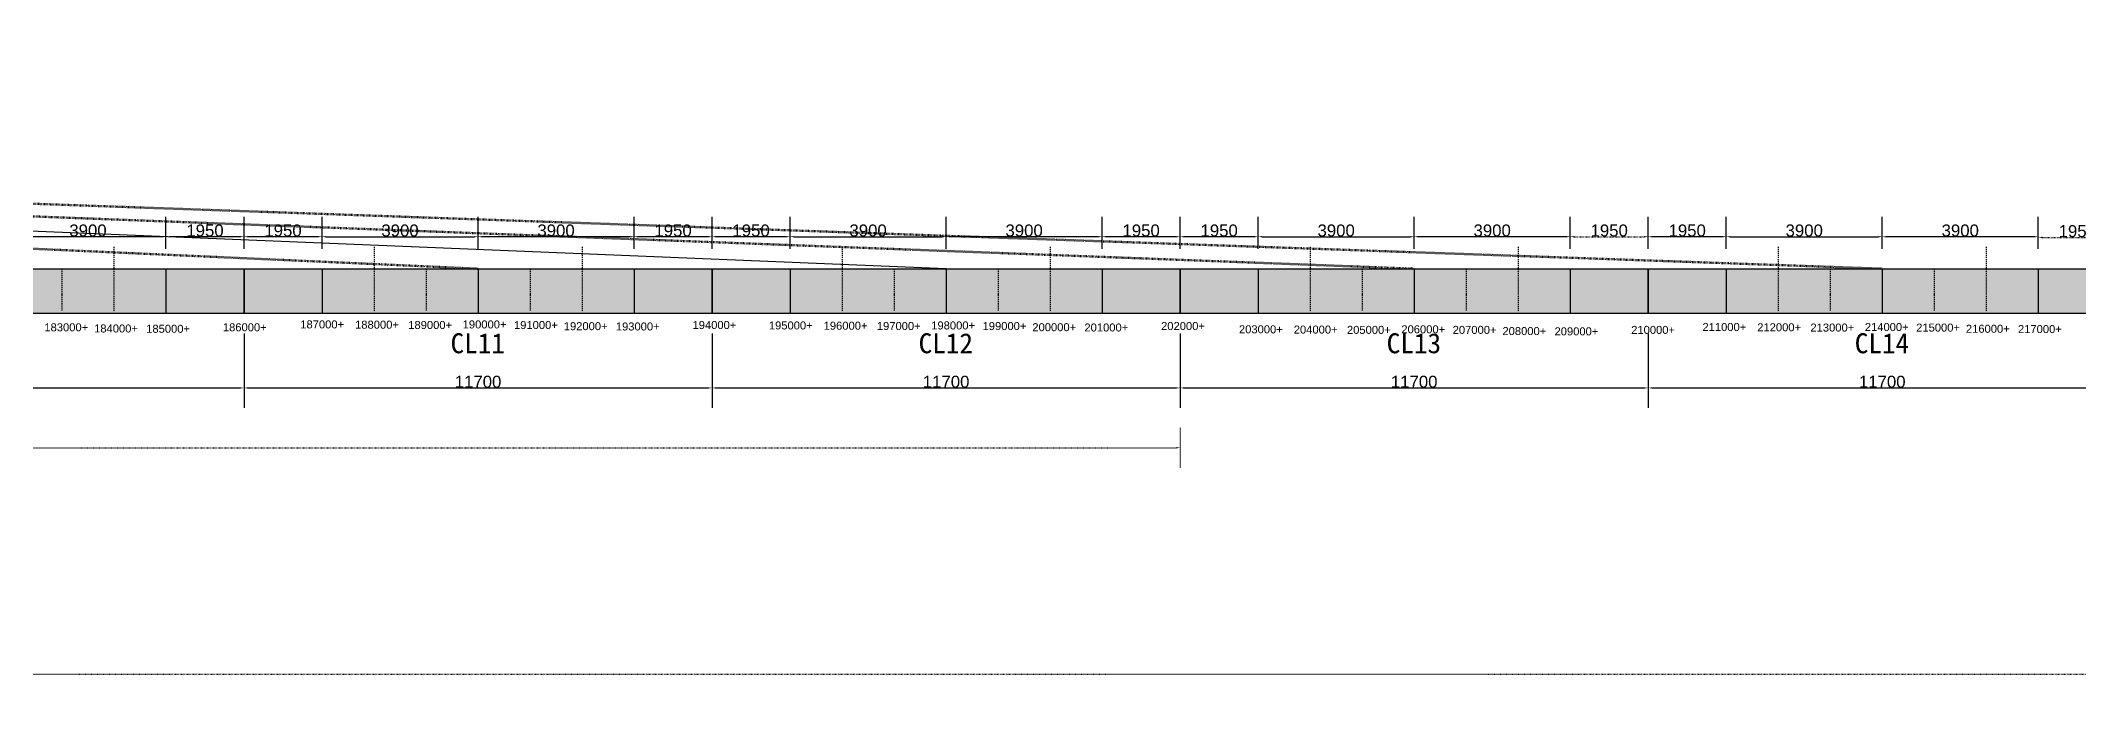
# Model space of a CAD drawing. Header units: millimetres. Extents: x -150378 to 490000, y -63094 to 58178.
# Drawn here: x 116169 to 167099, y -10635 to 5697 of the extents above; entities that cross this region are included whole.
import ezdxf

# ---------------------------------------------------------------- set-up
doc = ezdxf.new("R2010")
doc.units = ezdxf.units.MM
doc.header["$PDMODE"] = 3
doc.header["$PDSIZE"] = 200
doc.linetypes.add('ACAD_ISO03W100', pattern=[30, 12, -18])
doc.linetypes.add('DASHDOTX2', pattern=[50.8, 25.4, -12.7, 0, -12.7])
doc.styles.get("Standard").update_dxf_attribs({"font": 'arial.ttf'})
doc.dimstyles.new('ISO-25', dxfattribs={"dimtxt": 300, "dimasz": 100, "dimexe": 500, "dimexo": 500, "dimtad": 1, "dimtxsty": 'Standard', "dimcen": 2.5, "dimadec": 0, "dimazin": 0, "dimtfac": 1, "dimtmove": 0, "dimatfit": 3, "dimfxl": 1, "dimarcsym": 0})

# ---------------------------------------------------------------- blocks, each defined once
blk = doc.blocks.new('*D101')
at = {"color": 0, "lineweight": -2, "transparency": 16777216}
for p, q in [((109550, -1619), (109550, -3480)), ((121250, -1619), (121250, -3480)), ((109650, -2980), (121150, -2980))]:
    blk.add_line(p, q, dxfattribs=at)
at = {"color": 0, "transparency": 16777216}
for points in [[(109650, -2964), (109650, -2997), (109550, -2980)], [(121150, -2964), (121150, -2997), (121250, -2980)]]:
    blk.add_solid(points, dxfattribs=at)
at = {"layer": 'Defpoints', "color": 0, "transparency": 16777216}
for p in [(109550, -1119), (121250, -1119), (121250, -2980)]:
    blk.add_point(p, dxfattribs=at)
at = {"color": 0, "transparency": 16777216, "insert": (115400, -2827), "char_height": 300, "attachment_point": 5}
blk.add_mtext('11700', dxfattribs=at)
blk = doc.blocks.new('*D102')
at = {"color": 0, "lineweight": -2, "transparency": 16777216}
for p, q in [((115400, 500), (115400, 1299)), ((119300, 500), (119300, 1299)), ((119200, 799), (115500, 799))]:
    blk.add_line(p, q, dxfattribs=at)
at = {"color": 0, "transparency": 16777216}
for points in [[(115500, 816), (115500, 782), (115400, 799)], [(119200, 816), (119200, 782), (119300, 799)]]:
    blk.add_solid(points, dxfattribs=at)
at = {"layer": 'Defpoints', "color": 0, "transparency": 16777216}
for p in [(115400, 799), (115400, 0), (119300, 0)]:
    blk.add_point(p, dxfattribs=at)
at = {"color": 0, "transparency": 16777216, "insert": (117350, 953), "char_height": 300, "attachment_point": 5}
blk.add_mtext('3900', dxfattribs=at)
blk = doc.blocks.new('*D105')
at = {"color": 0, "lineweight": -2, "transparency": 16777216}
for p, q in [((119300, 500), (119300, 1299)), ((121250, 500), (121250, 1299)), ((121150, 799), (119400, 799))]:
    blk.add_line(p, q, dxfattribs=at)
at = {"color": 0, "transparency": 16777216}
for points in [[(119400, 816), (119400, 782), (119300, 799)], [(121150, 816), (121150, 782), (121250, 799)]]:
    blk.add_solid(points, dxfattribs=at)
at = {"layer": 'Defpoints', "color": 0, "transparency": 16777216}
for p in [(119300, 799), (119300, 0), (121250, 0)]:
    blk.add_point(p, dxfattribs=at)
at = {"color": 0, "transparency": 16777216, "insert": (120275, 953), "char_height": 300, "attachment_point": 5}
blk.add_mtext('1950', dxfattribs=at)
blk = doc.blocks.new('*D106')
at = {"color": 0, "lineweight": -2, "transparency": 16777216}
for p, q in [((121250, -1619), (121250, -3480)), ((132950, -1619), (132950, -3480)), ((121350, -2980), (132850, -2980))]:
    blk.add_line(p, q, dxfattribs=at)
at = {"color": 0, "transparency": 16777216}
for points in [[(121350, -2964), (121350, -2997), (121250, -2980)], [(132850, -2964), (132850, -2997), (132950, -2980)]]:
    blk.add_solid(points, dxfattribs=at)
at = {"layer": 'Defpoints', "color": 0, "transparency": 16777216}
for p in [(121250, -1119), (132950, -1119), (132950, -2980)]:
    blk.add_point(p, dxfattribs=at)
at = {"color": 0, "transparency": 16777216, "insert": (127100, -2827), "char_height": 300, "attachment_point": 5}
blk.add_mtext('11700', dxfattribs=at)
blk = doc.blocks.new('*D107')
at = {"color": 0, "lineweight": -2, "transparency": 16777216}
for p, q in [((127100, 500), (127100, 1299)), ((131000, 500), (131000, 1299)), ((130900, 799), (127200, 799))]:
    blk.add_line(p, q, dxfattribs=at)
at = {"color": 0, "transparency": 16777216}
for points in [[(127200, 816), (127200, 782), (127100, 799)], [(130900, 816), (130900, 782), (131000, 799)]]:
    blk.add_solid(points, dxfattribs=at)
at = {"layer": 'Defpoints', "color": 0, "transparency": 16777216}
for p in [(127100, 799), (127100, 0), (131000, 0)]:
    blk.add_point(p, dxfattribs=at)
at = {"color": 0, "transparency": 16777216, "insert": (129050, 953), "char_height": 300, "attachment_point": 5}
blk.add_mtext('3900', dxfattribs=at)
blk = doc.blocks.new('*D108')
at = {"color": 0, "lineweight": -2, "transparency": 16777216}
for p, q in [((121250, 500), (121250, 1299)), ((123200, 500), (123200, 1299)), ((123100, 799), (121350, 799))]:
    blk.add_line(p, q, dxfattribs=at)
at = {"color": 0, "transparency": 16777216}
for points in [[(121350, 816), (121350, 782), (121250, 799)], [(123100, 816), (123100, 782), (123200, 799)]]:
    blk.add_solid(points, dxfattribs=at)
at = {"layer": 'Defpoints', "color": 0, "transparency": 16777216}
for p in [(121250, 799), (121250, 0), (123200, 0)]:
    blk.add_point(p, dxfattribs=at)
at = {"color": 0, "transparency": 16777216, "insert": (122225, 953), "char_height": 300, "attachment_point": 5}
blk.add_mtext('1950', dxfattribs=at)
blk = doc.blocks.new('*D109')
at = {"color": 0, "lineweight": -2, "transparency": 16777216}
for p, q in [((123200, 500), (123200, 1299)), ((127100, 500), (127100, 1299)), ((123300, 799), (127000, 799))]:
    blk.add_line(p, q, dxfattribs=at)
at = {"color": 0, "transparency": 16777216}
for points in [[(123300, 816), (123300, 782), (123200, 799)], [(127000, 816), (127000, 782), (127100, 799)]]:
    blk.add_solid(points, dxfattribs=at)
at = {"layer": 'Defpoints', "color": 0, "transparency": 16777216}
for p in [(127100, 799), (123200, 0), (127100, 0)]:
    blk.add_point(p, dxfattribs=at)
at = {"color": 0, "transparency": 16777216, "insert": (125150, 953), "char_height": 300, "attachment_point": 5}
blk.add_mtext('3900', dxfattribs=at)
blk = doc.blocks.new('*D110')
at = {"color": 0, "lineweight": -2, "transparency": 16777216}
for p, q in [((131000, 500), (131000, 1299)), ((132950, 500), (132950, 1299)), ((132850, 799), (131100, 799))]:
    blk.add_line(p, q, dxfattribs=at)
at = {"color": 0, "transparency": 16777216}
for points in [[(131100, 816), (131100, 782), (131000, 799)], [(132850, 816), (132850, 782), (132950, 799)]]:
    blk.add_solid(points, dxfattribs=at)
at = {"layer": 'Defpoints', "color": 0, "transparency": 16777216}
for p in [(131000, 799), (131000, 0), (132950, 0)]:
    blk.add_point(p, dxfattribs=at)
at = {"color": 0, "transparency": 16777216, "insert": (131975, 953), "char_height": 300, "attachment_point": 5}
blk.add_mtext('1950', dxfattribs=at)
blk = doc.blocks.new('*D111')
at = {"color": 0, "lineweight": -2, "transparency": 16777216}
for p, q in [((132950, -1619), (132950, -3480)), ((144650, -1619), (144650, -3480)), ((133050, -2980), (144550, -2980))]:
    blk.add_line(p, q, dxfattribs=at)
at = {"color": 0, "transparency": 16777216}
for points in [[(133050, -2964), (133050, -2997), (132950, -2980)], [(144550, -2964), (144550, -2997), (144650, -2980)]]:
    blk.add_solid(points, dxfattribs=at)
at = {"layer": 'Defpoints', "color": 0, "transparency": 16777216}
for p in [(132950, -1119), (144650, -1119), (144650, -2980)]:
    blk.add_point(p, dxfattribs=at)
at = {"color": 0, "transparency": 16777216, "insert": (138800, -2827), "char_height": 300, "attachment_point": 5}
blk.add_mtext('11700', dxfattribs=at)
blk = doc.blocks.new('*D112')
at = {"color": 0, "lineweight": -2, "transparency": 16777216}
for p, q in [((138800, 500), (138800, 1299)), ((142700, 500), (142700, 1299)), ((142600, 799), (138900, 799))]:
    blk.add_line(p, q, dxfattribs=at)
at = {"color": 0, "transparency": 16777216}
for points in [[(138900, 816), (138900, 782), (138800, 799)], [(142600, 816), (142600, 782), (142700, 799)]]:
    blk.add_solid(points, dxfattribs=at)
at = {"layer": 'Defpoints', "color": 0, "transparency": 16777216}
for p in [(138800, 799), (138800, 0), (142700, 0)]:
    blk.add_point(p, dxfattribs=at)
at = {"color": 0, "transparency": 16777216, "insert": (140750, 953), "char_height": 300, "attachment_point": 5}
blk.add_mtext('3900', dxfattribs=at)
blk = doc.blocks.new('*D113')
at = {"color": 0, "lineweight": -2, "transparency": 16777216}
for p, q in [((132950, 500), (132950, 1299)), ((134900, 500), (134900, 1299)), ((134800, 799), (133050, 799))]:
    blk.add_line(p, q, dxfattribs=at)
at = {"color": 0, "transparency": 16777216}
for points in [[(133050, 816), (133050, 782), (132950, 799)], [(134800, 816), (134800, 782), (134900, 799)]]:
    blk.add_solid(points, dxfattribs=at)
at = {"layer": 'Defpoints', "color": 0, "transparency": 16777216}
for p in [(132950, 799), (132950, 0), (134900, 0)]:
    blk.add_point(p, dxfattribs=at)
at = {"color": 0, "transparency": 16777216, "insert": (133925, 953), "char_height": 300, "attachment_point": 5}
blk.add_mtext('1950', dxfattribs=at)
blk = doc.blocks.new('*D114')
at = {"color": 0, "lineweight": -2, "transparency": 16777216}
for p, q in [((134900, 500), (134900, 1299)), ((138800, 500), (138800, 1299)), ((135000, 799), (138700, 799))]:
    blk.add_line(p, q, dxfattribs=at)
at = {"color": 0, "transparency": 16777216}
for points in [[(135000, 816), (135000, 782), (134900, 799)], [(138700, 816), (138700, 782), (138800, 799)]]:
    blk.add_solid(points, dxfattribs=at)
at = {"layer": 'Defpoints', "color": 0, "transparency": 16777216}
for p in [(138800, 799), (134900, 0), (138800, 0)]:
    blk.add_point(p, dxfattribs=at)
at = {"color": 0, "transparency": 16777216, "insert": (136850, 953), "char_height": 300, "attachment_point": 5}
blk.add_mtext('3900', dxfattribs=at)
blk = doc.blocks.new('*D115')
at = {"color": 0, "lineweight": -2, "transparency": 16777216}
for p, q in [((142700, 500), (142700, 1299)), ((144650, 500), (144650, 1299)), ((144550, 799), (142800, 799))]:
    blk.add_line(p, q, dxfattribs=at)
at = {"color": 0, "transparency": 16777216}
for points in [[(142800, 816), (142800, 782), (142700, 799)], [(144550, 816), (144550, 782), (144650, 799)]]:
    blk.add_solid(points, dxfattribs=at)
at = {"layer": 'Defpoints', "color": 0, "transparency": 16777216}
for p in [(142700, 799), (142700, 0), (144650, 0)]:
    blk.add_point(p, dxfattribs=at)
at = {"color": 0, "transparency": 16777216, "insert": (143675, 953), "char_height": 300, "attachment_point": 5}
blk.add_mtext('1950', dxfattribs=at)
blk = doc.blocks.new('*D137')
at = {"color": 0, "lineweight": -2, "transparency": 16777216}
for p, q in [((144650, -1619), (144650, -3480)), ((156350, -1619), (156350, -3480)), ((144750, -2980), (156250, -2980))]:
    blk.add_line(p, q, dxfattribs=at)
at = {"color": 0, "lineweight": 100, "transparency": 16777216}
for points in [[(144750, -2964), (144750, -2997), (144650, -2980)], [(156250, -2964), (156250, -2997), (156350, -2980)]]:
    blk.add_solid(points, dxfattribs=at)
at = {"layer": 'Defpoints', "color": 0, "lineweight": 100, "transparency": 16777216}
for p in [(144650, -1119), (156350, -1119), (156350, -2980)]:
    blk.add_point(p, dxfattribs=at)
at = {"color": 0, "transparency": 16777216, "insert": (150500, -2827), "char_height": 300, "attachment_point": 5}
blk.add_mtext('11700', dxfattribs=at)
blk = doc.blocks.new('*D138')
at = {"color": 0, "lineweight": -2, "transparency": 16777216}
for p, q in [((150500, 500), (150500, 1299)), ((154400, 500), (154400, 1299)), ((154300, 799), (150600, 799))]:
    blk.add_line(p, q, dxfattribs=at)
at = {"color": 0, "lineweight": 100, "transparency": 16777216}
for points in [[(150600, 816), (150600, 782), (150500, 799)], [(154300, 816), (154300, 782), (154400, 799)]]:
    blk.add_solid(points, dxfattribs=at)
at = {"layer": 'Defpoints', "color": 0, "lineweight": 100, "transparency": 16777216}
for p in [(150500, 799), (150500, 0), (154400, 0)]:
    blk.add_point(p, dxfattribs=at)
at = {"color": 0, "transparency": 16777216, "insert": (152450, 953), "char_height": 300, "attachment_point": 5}
blk.add_mtext('3900', dxfattribs=at)
blk = doc.blocks.new('*D139')
at = {"color": 0, "lineweight": -2, "transparency": 16777216}
for p, q in [((144650, 500), (144650, 1299)), ((146600, 500), (146600, 1299)), ((146500, 799), (144750, 799))]:
    blk.add_line(p, q, dxfattribs=at)
at = {"color": 0, "lineweight": 100, "transparency": 16777216}
for points in [[(144750, 816), (144750, 782), (144650, 799)], [(146500, 816), (146500, 782), (146600, 799)]]:
    blk.add_solid(points, dxfattribs=at)
at = {"layer": 'Defpoints', "color": 0, "lineweight": 100, "transparency": 16777216}
for p in [(144650, 799), (144650, 0), (146600, 0)]:
    blk.add_point(p, dxfattribs=at)
at = {"color": 0, "transparency": 16777216, "insert": (145625, 953), "char_height": 300, "attachment_point": 5}
blk.add_mtext('1950', dxfattribs=at)
blk = doc.blocks.new('*D140')
at = {"color": 0, "lineweight": -2, "transparency": 16777216}
for p, q in [((146600, 500), (146600, 1299)), ((150500, 500), (150500, 1299)), ((146700, 799), (150400, 799))]:
    blk.add_line(p, q, dxfattribs=at)
at = {"color": 0, "lineweight": 100, "transparency": 16777216}
for points in [[(146700, 816), (146700, 782), (146600, 799)], [(150400, 816), (150400, 782), (150500, 799)]]:
    blk.add_solid(points, dxfattribs=at)
at = {"layer": 'Defpoints', "color": 0, "lineweight": 100, "transparency": 16777216}
for p in [(150500, 799), (146600, 0), (150500, 0)]:
    blk.add_point(p, dxfattribs=at)
at = {"color": 0, "transparency": 16777216, "insert": (148550, 953), "char_height": 300, "attachment_point": 5}
blk.add_mtext('3900', dxfattribs=at)
blk = doc.blocks.new('*D141')
at = {"color": 0, "lineweight": -2, "transparency": 16777216}
for p, q in [((156350, -1619), (156350, -3480)), ((168050, -1619), (168050, -3480)), ((156450, -2980), (167950, -2980))]:
    blk.add_line(p, q, dxfattribs=at)
at = {"color": 0, "lineweight": 100, "transparency": 16777216}
for points in [[(156450, -2964), (156450, -2997), (156350, -2980)], [(167950, -2964), (167950, -2997), (168050, -2980)]]:
    blk.add_solid(points, dxfattribs=at)
at = {"layer": 'Defpoints', "color": 0, "lineweight": 100, "transparency": 16777216}
for p in [(156350, -1119), (168050, -1119), (168050, -2980)]:
    blk.add_point(p, dxfattribs=at)
at = {"color": 0, "transparency": 16777216, "insert": (162200, -2827), "char_height": 300, "attachment_point": 5}
blk.add_mtext('11700', dxfattribs=at)
blk = doc.blocks.new('*D142')
at = {"color": 0, "lineweight": -2, "transparency": 16777216}
for p, q in [((162200, 500), (162200, 1299)), ((166100, 500), (166100, 1299)), ((166000, 799), (162300, 799))]:
    blk.add_line(p, q, dxfattribs=at)
at = {"color": 0, "lineweight": 100, "transparency": 16777216}
for points in [[(162300, 816), (162300, 782), (162200, 799)], [(166000, 816), (166000, 782), (166100, 799)]]:
    blk.add_solid(points, dxfattribs=at)
at = {"layer": 'Defpoints', "color": 0, "lineweight": 100, "transparency": 16777216}
for p in [(162200, 799), (162200, 0), (166100, 0)]:
    blk.add_point(p, dxfattribs=at)
at = {"color": 0, "transparency": 16777216, "insert": (164150, 953), "char_height": 300, "attachment_point": 5}
blk.add_mtext('3900', dxfattribs=at)
blk = doc.blocks.new('*D143')
at = {"color": 0, "lineweight": -2, "transparency": 16777216}
for p, q in [((156350, 500), (156350, 1299)), ((158300, 500), (158300, 1299)), ((158200, 799), (156450, 799))]:
    blk.add_line(p, q, dxfattribs=at)
at = {"color": 0, "lineweight": 100, "transparency": 16777216}
for points in [[(156450, 816), (156450, 782), (156350, 799)], [(158200, 816), (158200, 782), (158300, 799)]]:
    blk.add_solid(points, dxfattribs=at)
at = {"layer": 'Defpoints', "color": 0, "lineweight": 100, "transparency": 16777216}
for p in [(156350, 799), (156350, 0), (158300, 0)]:
    blk.add_point(p, dxfattribs=at)
at = {"color": 0, "transparency": 16777216, "insert": (157325, 953), "char_height": 300, "attachment_point": 5}
blk.add_mtext('1950', dxfattribs=at)
blk = doc.blocks.new('*D144')
at = {"color": 0, "lineweight": -2, "transparency": 16777216}
for p, q in [((158300, 500), (158300, 1299)), ((162200, 500), (162200, 1299)), ((158400, 799), (162100, 799))]:
    blk.add_line(p, q, dxfattribs=at)
at = {"color": 0, "lineweight": 100, "transparency": 16777216}
for points in [[(158400, 816), (158400, 782), (158300, 799)], [(162100, 816), (162100, 782), (162200, 799)]]:
    blk.add_solid(points, dxfattribs=at)
at = {"layer": 'Defpoints', "color": 0, "lineweight": 100, "transparency": 16777216}
for p in [(162200, 799), (158300, 0), (162200, 0)]:
    blk.add_point(p, dxfattribs=at)
at = {"color": 0, "transparency": 16777216, "insert": (160250, 953), "char_height": 300, "attachment_point": 5}
blk.add_mtext('3900', dxfattribs=at)
blk = doc.blocks.new('*D145')
at = {"color": 0, "linetype": 'ACAD_ISO03W100', "lineweight": -2, "transparency": 16777216}
for p, q in [((154400, 500), (154400, 1299)), ((156350, 500), (156350, 1299)), ((154500, 799), (156250, 799))]:
    blk.add_line(p, q, dxfattribs=at)
at = {"color": 0, "linetype": 'ACAD_ISO03W100', "lineweight": 100, "transparency": 16777216}
for points in [[(154500, 816), (154500, 782), (154400, 799)], [(156250, 816), (156250, 782), (156350, 799)]]:
    blk.add_solid(points, dxfattribs=at)
at = {"layer": 'Defpoints', "color": 0, "linetype": 'ACAD_ISO03W100', "lineweight": 100, "transparency": 16777216}
for p in [(156350, 799), (154400, 0), (156350, 0)]:
    blk.add_point(p, dxfattribs=at)
at = {"color": 0, "linetype": 'ACAD_ISO03W100', "lineweight": 100, "transparency": 16777216, "insert": (155375, 953), "char_height": 300, "attachment_point": 5}
blk.add_mtext('1950', dxfattribs=at)
blk = doc.blocks.new('*D146')
at = {"color": 0, "linetype": 'ACAD_ISO03W100', "lineweight": -2, "transparency": 16777216}
for p, q in [((166100, 500), (166100, 1282)), ((168050, 500), (168050, 1282)), ((166200, 782), (167950, 782))]:
    blk.add_line(p, q, dxfattribs=at)
at = {"color": 0, "linetype": 'ACAD_ISO03W100', "lineweight": 100, "transparency": 16777216}
for points in [[(166200, 799), (166200, 766), (166100, 782)], [(167950, 799), (167950, 766), (168050, 782)]]:
    blk.add_solid(points, dxfattribs=at)
at = {"layer": 'Defpoints', "color": 0, "linetype": 'ACAD_ISO03W100', "lineweight": 100, "transparency": 16777216}
for p in [(168050, 782), (166100, 0), (168050, 0)]:
    blk.add_point(p, dxfattribs=at)
at = {"color": 0, "linetype": 'ACAD_ISO03W100', "lineweight": 100, "transparency": 16777216, "insert": (167075, 936), "char_height": 300, "attachment_point": 5}
blk.add_mtext('1950', dxfattribs=at)
blk = doc.blocks.new('*D150')
at = {"color": 0, "linetype": 'ACAD_ISO03W100', "lineweight": -2, "transparency": 16777216}
for p, q in [((0, -1620), (0, -10635)), ((170000, -1635), (170000, -10635)), ((100, -10135), (169900, -10135))]:
    blk.add_line(p, q, dxfattribs=at)
at = {"color": 0, "linetype": 'ACAD_ISO03W100', "lineweight": 100, "transparency": 16777216}
for points in [[(100, -10119), (100, -10152), (0, -10135)], [(169900, -10119), (169900, -10152), (170000, -10135)]]:
    blk.add_solid(points, dxfattribs=at)
at = {"layer": 'Defpoints', "color": 0, "linetype": 'ACAD_ISO03W100', "lineweight": 100, "transparency": 16777216}
for p in [(0, -1120), (170000, -1135), (170000, -10135)]:
    blk.add_point(p, dxfattribs=at)
at = {"color": 0, "linetype": 'ACAD_ISO03W100', "lineweight": 100, "transparency": 16777216, "insert": (85000, -9982), "char_height": 300, "attachment_point": 5}
blk.add_mtext('170000', dxfattribs=at)
blk = doc.blocks.new('*D313')
at = {"color": 0, "linetype": 'ACAD_ISO03W100', "lineweight": -2, "transparency": 16777216}
for p, q in [((27650, -3980), (27650, -4975)), ((144650, -3980), (144650, -4975)), ((27750, -4475), (144550, -4475))]:
    blk.add_line(p, q, dxfattribs=at)
at = {"color": 0, "linetype": 'ACAD_ISO03W100', "lineweight": 100, "transparency": 16777216}
for points in [[(27750, -4459), (27750, -4492), (27650, -4475)], [(144550, -4459), (144550, -4492), (144650, -4475)]]:
    blk.add_solid(points, dxfattribs=at)
at = {"layer": 'Defpoints', "color": 0, "linetype": 'ACAD_ISO03W100', "lineweight": 100, "transparency": 16777216}
for p in [(27650, -3480), (144650, -3480), (144650, -4475)]:
    blk.add_point(p, dxfattribs=at)
at = {"color": 0, "linetype": 'ACAD_ISO03W100', "lineweight": 100, "transparency": 16777216, "insert": (86150, -4319), "char_height": 300, "attachment_point": 5}
blk.add_mtext('60mm/36mm', dxfattribs=at)

msp = doc.modelspace()

# ---------------------------------------------------------------- hatches: boundary and pattern name
at = {"true_color": 0x7aafdf}
h = msp.add_hatch(color=143, dxfattribs=at)
h.dxf.hatch_style = 1
h.paths.add_polyline_path([(111500, 0), (115400, 0), (115400, -1119.046), (111500, -1119.046)])
h.paths.add_polyline_path([(109550, 0), (111500, 0), (111500, -1119.046), (109550, -1119.046)])
h.paths.add_polyline_path([(115400, 0), (119300, 0), (119300, -1119.046), (115400, -1119.046)])
h.paths.add_polyline_path([(119300, 0), (121250, 0), (121250, -1119.046), (119300, -1119.046)])
h = msp.add_hatch(color=143, dxfattribs=at)
h.dxf.hatch_style = 1
h.paths.add_polyline_path([(123200, 0), (127100, 0), (127100, -1119.046), (123200, -1119.046)])
h.paths.add_polyline_path([(121250, 0), (123200, 0), (123200, -1119.046), (121250, -1119.046)])
h.paths.add_polyline_path([(127100, 0), (131000, 0), (131000, -1119.046), (127100, -1119.046)])
h.paths.add_polyline_path([(131000, 0), (132950, 0), (132950, -1119.046), (131000, -1119.046)])
h = msp.add_hatch(color=143, dxfattribs=at)
h.dxf.hatch_style = 1
h.paths.add_polyline_path([(134900, 0), (138800, 0), (138800, -1119.046), (134900, -1119.046)])
h.paths.add_polyline_path([(132950, 0), (134900, 0), (134900, -1119.046), (132950, -1119.046)])
h.paths.add_polyline_path([(138800, 0), (142700, 0), (142700, -1119.046), (138800, -1119.046)])
h.paths.add_polyline_path([(142700, 0), (144650, 0), (144650, -1119.046), (142700, -1119.046)])
at = {"true_color": 0x105689}
h = msp.add_hatch(color=146, dxfattribs=at)
h.dxf.hatch_style = 1
h.paths.add_polyline_path([(156350, -1119.046), (156350, 0), (144650, 0), (144650, -1119.046)])
h = msp.add_hatch(color=146, dxfattribs=at)
h.dxf.hatch_style = 1
h.paths.add_polyline_path([(168050, -1119.046), (168050, 0), (156350, 0), (156350, -1119.046)])

# ---------------------------------------------------------------- linework, layer by layer
for p, q in [((138800, 0), (0, 5696.894, 106998.121)), ((119300, 0), (119300, -1119.046)), ((123200, 0), (123200, -1119.046)), ((127100, 0), (127100, -1119.046)), ((131000, 0), (131000, -1119.046)), ((134900, 0), (134900, -1119.046)), ((138800, 0), (138800, -1119.046)), ((142700, 0), (142700, -1119.046)), ((146600, 0), (146600, -1119.046)), ((150500, 0), (150500, -1119.046)), ((154400, 0), (154400, -1119.046)), ((158300, 0), (158300, -1119.046)), ((162200, 0), (162200, -1119.046)), ((166100, 0), (166100, -1119.046))]:
    msp.add_line(p, q)
at = {"linetype": 'ACAD_ISO03W100', "lineweight": 100}
for p in [(150500, 0), (162200, 0), (127100, 0)]:
    msp.add_line(p, (0, 5696.894, 106998.121), dxfattribs=at)
at = {"color": 1, "linetype": 'DASHDOTX2'}
for p, q in [((118000, 547.483), (118000, -1079.094, -2644.819)), ((124500, 547.483), (124500, -1079.094, -2644.819)), ((129700, 547.483), (129700, -1079.094, -2644.819)), ((136200, 547.483), (136200, -1079.094, -2644.819)), ((141400, 547.483), (141400, -1079.094, -2644.819)), ((147900, 547.483), (147900, -1079.094, -2644.819)), ((153100, 547.483), (153100, -1079.094, -2644.819)), ((159600, 547.483), (159600, -1079.094, -2644.819)), ((164800, 547.483), (164800, -1079.094, -2644.819)), ((116700, 0, 2240.514), (116700, -1052.108, -2644.819)), ((125800, 0, 2240.514), (125800, -1052.108, -2644.819)), ((128400, 0, 2240.514), (128400, -1052.108, -2644.819)), ((137500, 0, 2240.514), (137500, -1052.108, -2644.819)), ((140100, 0, 2240.514), (140100, -1052.108, -2644.819)), ((149200, 0, 2240.514), (149200, -1052.108, -2644.819)), ((151800, 0, 2240.514), (151800, -1052.108, -2644.819)), ((160900, 0, 2240.514), (160900, -1052.108, -2644.819)), ((163500, 0, 2240.514), (163500, -1052.108, -2644.819))]:
    msp.add_line(p, q, dxfattribs=at)
for points in [[(109550, 0), (121250, 0), (121250, -1119.046), (109550, -1119.046)], [(121250, 0), (132950, 0), (132950, -1119.046), (121250, -1119.046)], [(132950, 0), (144650, 0), (144650, -1119.046), (132950, -1119.046)], [(144650, 0), (156350, 0), (156350, -1119.046), (144650, -1119.046)], [(156350, 0), (168050, 0), (168050, -1119.046), (156350, -1119.046)]]:
    msp.add_lwpolyline(points, close=True)

# ---------------------------------------------------------------- texts
at = {"linetype": 'ACAD_ISO03W100', "lineweight": 100, "char_height": 200, "attachment_point": 3}
for s, insert in [('183000+', (117354.739, -1364.857)), ('184000+', (118598.371, -1393.916)), ('185000+', (119900.242, -1401.208)), ('186000+', (121817.05, -1364.561)), ('187000+', (123751.681, -1292.339)), ('188000+', (125121.81, -1299.431)), ('189000+', (126451.039, -1306.628)), ('190000+', (127810.889, -1292.611)), ('191000+', (129094.063, -1307.506)), ('192000+', (130337.695, -1336.564)), ('193000+', (131639.566, -1343.856)), ('194000+', (133556.375, -1307.21)), ('195000+', (135464.534, -1317.783)), ('196000+', (136834.663, -1324.876)), ('197000+', (138163.892, -1332.072)), ('198000+', (139523.742, -1318.055)), ('199000+', (140806.916, -1332.95)), ('200000+', (142050.549, -1362.008)), ('201000+', (143352.419, -1369.301)), ('202000+', (145269.228, -1332.654)), ('203000+', (147215.397, -1414.346)), ('204000+', (148585.526, -1421.438)), ('205000+', (149914.755, -1428.635)), ('206000+', (151274.605, -1414.618)), ('207000+', (152557.779, -1429.512)), ('208000+', (153801.412, -1458.57)), ('209000+', (155103.282, -1465.863)), ('210000+', (157020.091, -1429.216)), ('211000+', (158800.724, -1357.048)), ('212000+', (160170.853, -1364.141)), ('213000+', (161500.082, -1371.338)), ('214000+', (162859.932, -1357.321)), ('215000+', (164143.106, -1372.215)), ('216000+', (165386.738, -1401.273)), ('217000+', (166688.609, -1408.566))]:
    msp.add_mtext_dynamic_manual_height_columns(s, width=1034.48869, gutter_width=12.5, heights=[0], dxfattribs=dict(at, insert=insert))
at = {"char_height": 500, "attachment_point": 3}
for s, insert in [('{\\fSimSun|b0|i0|c134|p2;CL11}', (127773.032, -1613.217)), ('{\\fSimSun|b0|i0|c134|p2;CL12}', (139473.032, -1613.217)), ('{\\fSimSun|b0|i0|c134|p2;CL13}', (151173.032, -1613.217)), ('{\\fSimSun|b0|i0|c134|p2;CL14}', (162873.032, -1613.217))]:
    msp.add_mtext_dynamic_manual_height_columns(s, width=4129.02136, gutter_width=12.5, heights=[0], dxfattribs=dict(at, insert=insert))

# ---------------------------------------------------------------- dimensions: what is measured, and where the dimension line sits
for base, p1, p2, picture, middle in [((115400, 798.905), (119300, 0), (115400, 0), '*D102', (117350, 952.805)), ((119300, 798.905), (121250, 0), (119300, 0), '*D105', (120275, 952.702)), ((121250, 798.905), (123200, 0), (121250, 0), '*D108', (122225, 952.702)), ((127100, 798.905), (123200, 0), (127100, 0), '*D109', (125150, 952.805)), ((127100, 798.905), (131000, 0), (127100, 0), '*D107', (129050, 952.805)), ((131000, 798.905), (132950, 0), (131000, 0), '*D110', (131975, 952.702)), ((132950, 798.905), (134900, 0), (132950, 0), '*D113', (133925, 952.702)), ((138800, 798.905), (134900, 0), (138800, 0), '*D114', (136850, 952.805)), ((138800, 798.905), (142700, 0), (138800, 0), '*D112', (140750, 952.805)), ((142700, 798.905), (144650, 0), (142700, 0), '*D115', (143675, 952.702)), ((144650, 798.905), (146600, 0), (144650, 0), '*D139', (145625, 952.702)), ((150500, 798.905), (146600, 0), (150500, 0), '*D140', (148550, 952.805)), ((150500, 798.905), (154400, 0), (150500, 0), '*D138', (152450, 952.805)), ((156350, 798.905), (158300, 0), (156350, 0), '*D143', (157325, 952.702)), ((162200, 798.905), (158300, 0), (162200, 0), '*D144', (160250, 952.805)), ((162200, 798.905), (166100, 0), (162200, 0), '*D142', (164150, 952.805)), ((121250, -2980.402), (109550, -1119.046), (121250, -1119.046), '*D101', (115400, -2826.606)), ((132950, -2980.402), (121250, -1119.046), (132950, -1119.046), '*D106', (127100, -2826.606)), ((144650, -2980.402), (132950, -1119.046), (144650, -1119.046), '*D111', (138800, -2826.606)), ((156350, -2980.402), (144650, -1119.046), (156350, -1119.046), '*D137', (150500, -2826.606)), ((168050, -2980.402), (156350, -1119.046), (168050, -1119.046), '*D141', (162200, -2826.606))]:
    dim = msp.add_linear_dim(base=base, p1=p1, p2=p2, angle=180, dimstyle='ISO-25')
    dim.commit()
    dim.dimension.update_dxf_attribs({"geometry": picture, "text_midpoint": middle})
at = {"linetype": 'ACAD_ISO03W100', "lineweight": 100}
for base, p1, p2, picture, middle in [((156350, 798.905), (154400, 0), (156350, 0), '*D145', (155375, 952.702)), ((168050, 782.239), (166100, 0), (168050, 0), '*D146', (167075, 936.036)), ((170000, -10135.403), (0, -1119.81), (170000, -1134.849), '*D150', (85000, -9981.606))]:
    dim = msp.add_linear_dim(base=base, p1=p1, p2=p2, dimstyle='ISO-25', dxfattribs=at)
    dim.commit()
    dim.dimension.update_dxf_attribs({"geometry": picture, "text_midpoint": middle})
dim = msp.add_linear_dim(base=(144650, -4475.171), p1=(27650, -3480.402), p2=(144650, -3480.402), text='60mm/36mm', dimstyle='ISO-25', dxfattribs=at)
dim.commit()
dim.dimension.update_dxf_attribs({"geometry": '*D313', "text_midpoint": (86150, -4319.327)})

doc.saveas('drawing.dxf')
